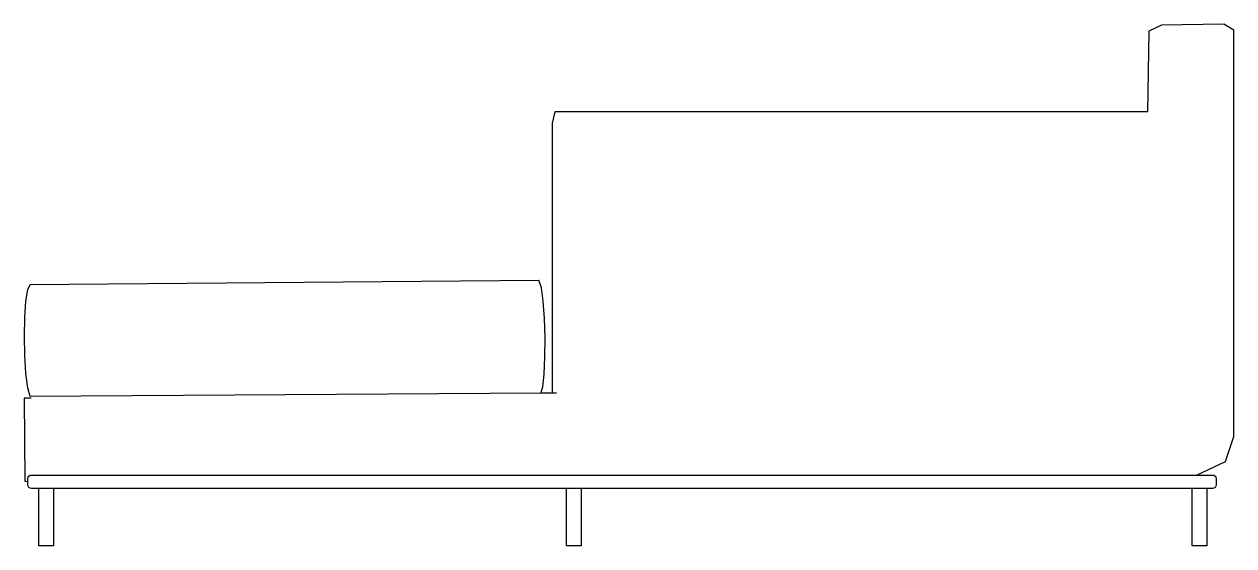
# Model space of a CAD drawing. Extents: x 2026 to 2196, y -968 to -895.
import ezdxf

# ---------------------------------------------------------------- set-up
doc = ezdxf.new("R2010")
doc.units = 0
doc.layers.get('0').update_dxf_attribs({"linetype": 'CONTINUOUS'})

# ---------------------------------------------------------------- blocks, each defined once
blk = doc.blocks.new('A$C18FB4D20')
for p, q in [((-3.54, 105.63), (-3.43, 93.92)), ((-2.55, 105.63), (-3.54, 105.63)), ((71.33, 106.3), (69.13, 106.3)), ((-3.43, 93.92), (-3.01, 93.9))]:
    blk.add_line(p, q)
for points in [[(161.33, 94.76), (165.42, 96.7), (166.59, 100.2), (166.59, 157.37), (165.19, 158.2), (156.45, 158.05), (154.63, 157.2), (154.47, 145.88), (71.09, 145.88), (70.73, 144.27), (70.73, 106.3)], [(-2.68, 105.83), (-3.04, 107.06), (-3.3, 109.08), (-3.46, 111.59), (-3.51, 114.32), (-3.46, 116.97), (-3.3, 119.26), (-3.04, 120.89), (-2.68, 121.59)], [(-2.68, 121.59), (68.84, 122.2)], [(69.13, 106.3), (69.4, 107.21), (69.59, 109), (69.7, 111.39), (69.72, 114.08), (69.64, 116.8), (69.47, 119.25), (69.21, 121.14), (68.84, 122.2)], [(69.13, 106.3), (-2.68, 105.83)], [(0.59, 92.91), (0.59, 84.85), (-1.49, 84.85), (-1.49, 92.91)], [(74.82, 92.91), (74.82, 84.85), (72.73, 84.85), (72.73, 92.91)], [(162.81, 92.91), (162.81, 84.85), (160.73, 84.85), (160.73, 92.91)]]:
    blk.add_lwpolyline(points)
blk.add_lwpolyline([(163.61, 92.91), (-2.51, 92.91, -0.414214), (-3.01, 93.41), (-3.01, 94.3, -0.414214), (-2.51, 94.8), (163.61, 94.8, -0.414214), (164.11, 94.3), (164.11, 93.41, -0.414214)], format="xyb", close=True)

msp = doc.modelspace()

# ---------------------------------------------------------------- block references
msp.add_blockref('A$C18FB4D20', (2029.27, -1053.2))

doc.saveas('drawing.dxf')
